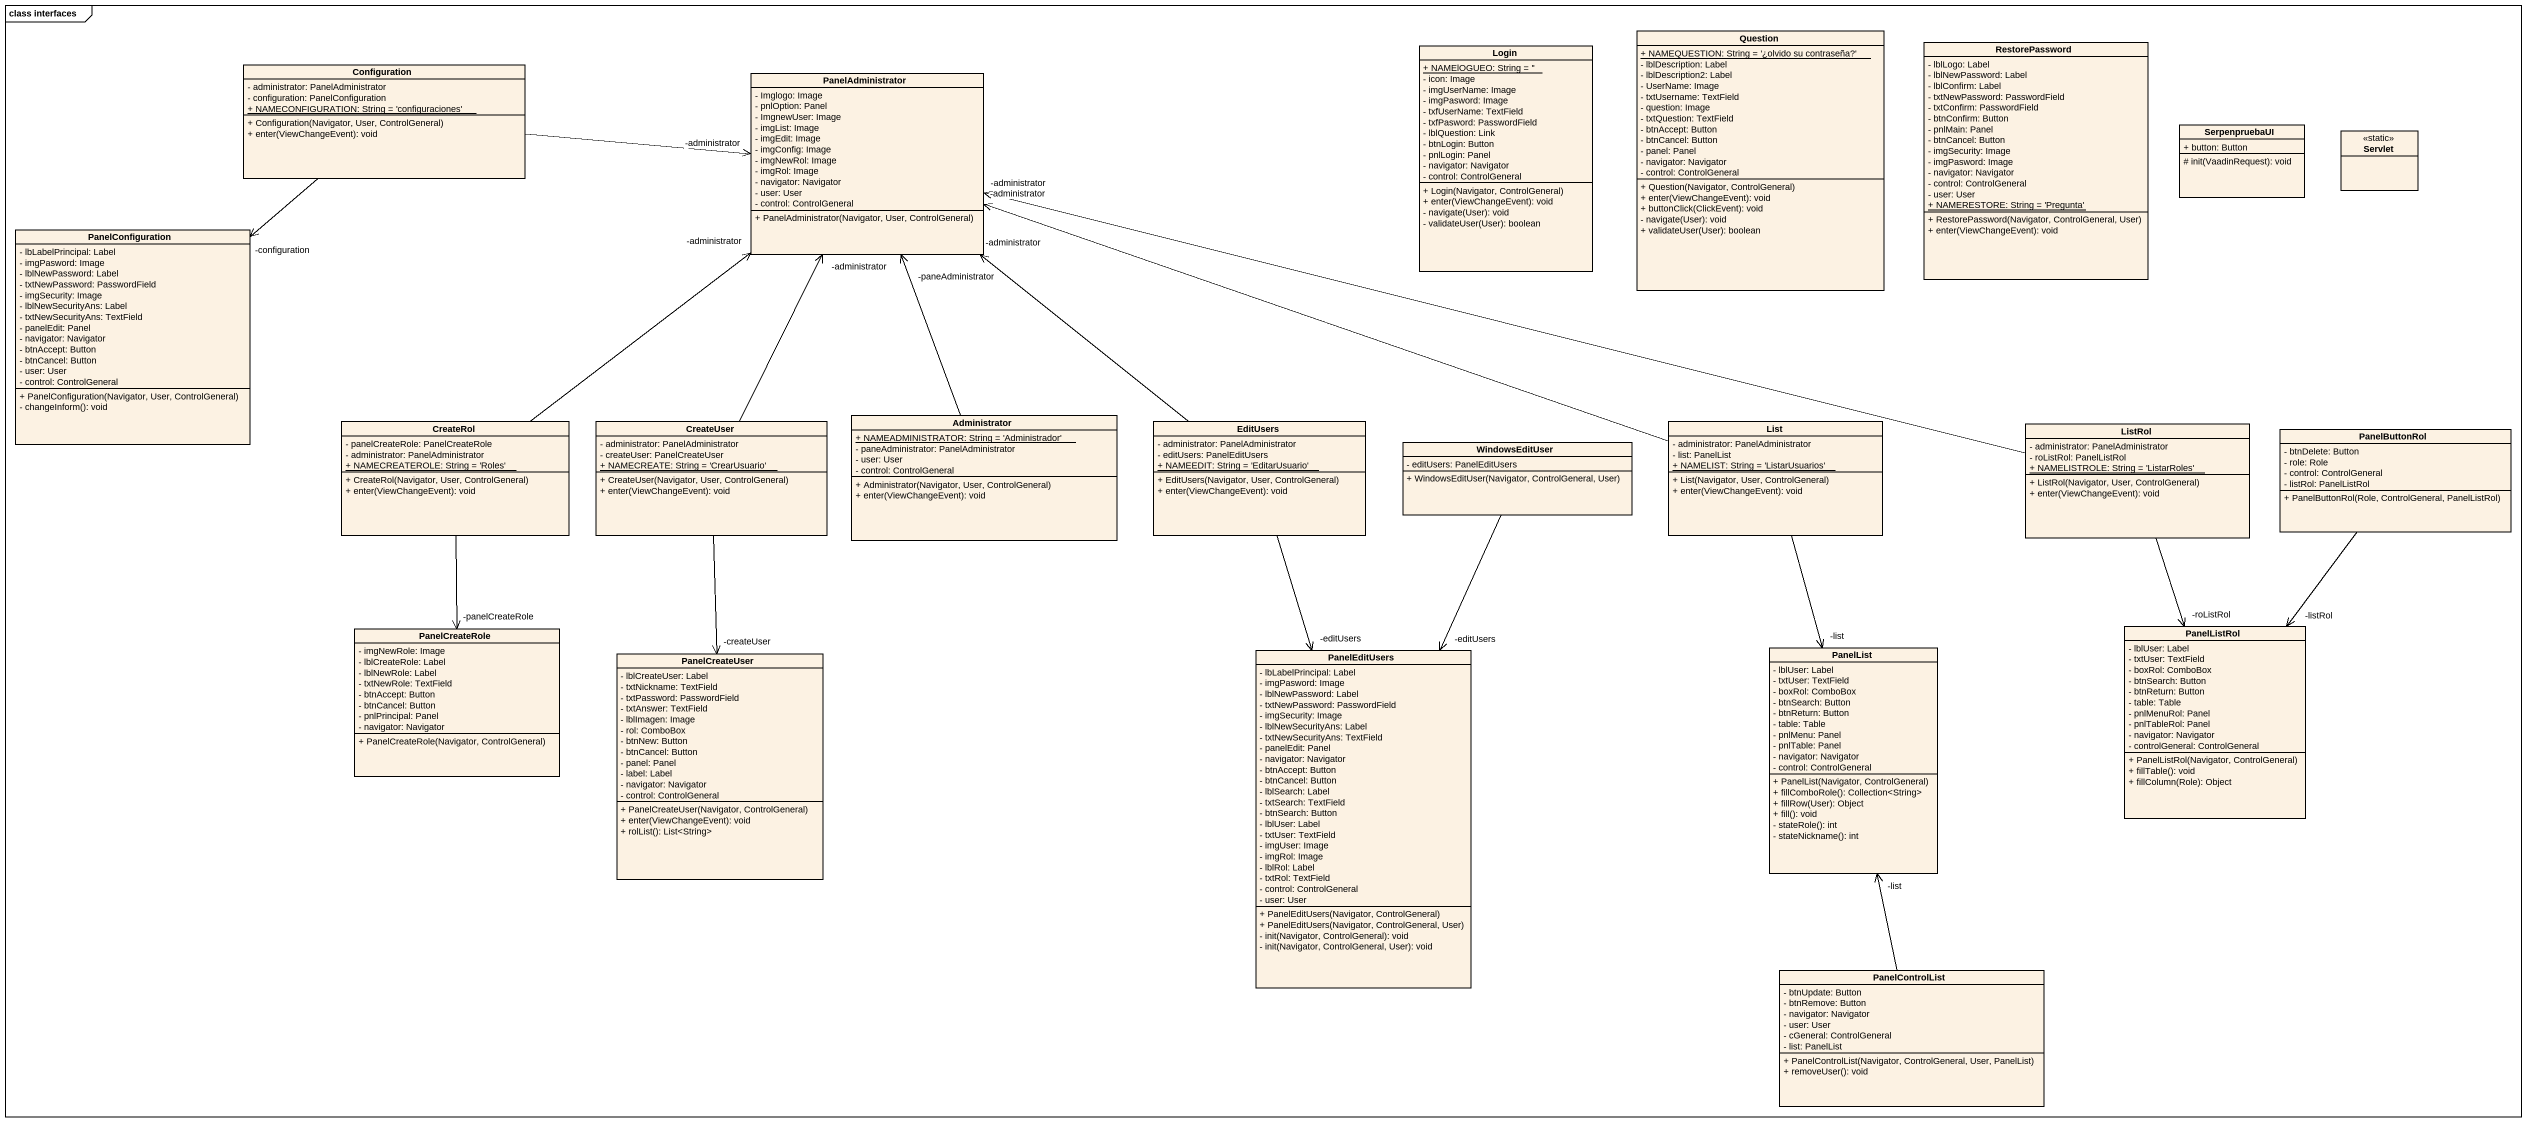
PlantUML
@startuml
mainframe class interfaces
hide circle
hide empty members
skinparam classAttributeIconSize 0
class Login {
  {static} + NAMElOGUEO: String = ''
  - icon: Image
  - imgUserName: Image
  - imgPasword: Image
  - txfUserName: TextField
  - txfPasword: PasswordField
  - lblQuestion: Link
  - btnLogin: Button
  - pnlLogin: Panel
  - navigator: Navigator
  - control: ControlGeneral
  + Login(Navigator, ControlGeneral)
  + enter(ViewChangeEvent): void
  - navigate(User): void
  - validateUser(User): boolean
}
class Question {
  {static} + NAMEQUESTION: String = '¿olvido su contraseña?'
  - lblDescription: Label
  - lblDescription2: Label
  - UserName: Image
  - txtUsername: TextField
  - question: Image
  - txtQuestion: TextField
  - btnAccept: Button
  - btnCancel: Button
  - panel: Panel
  - navigator: Navigator
  - control: ControlGeneral
  + Question(Navigator, ControlGeneral)
  + enter(ViewChangeEvent): void
  + buttonClick(ClickEvent): void
  - navigate(User): void
  + validateUser(User): boolean
}
class RestorePassword {
  - lblLogo: Label
  - lblNewPassword: Label
  - lblConfirm: Label
  - txtNewPassword: PasswordField
  - txtConfirm: PasswordField
  - btnConfirm: Button
  - pnlMain: Panel
  - btnCancel: Button
  - imgSecurity: Image
  - imgPasword: Image
  - navigator: Navigator
  - control: ControlGeneral
  - user: User
  {static} + NAMERESTORE: String = 'Pregunta'
  + RestorePassword(Navigator, ControlGeneral, User)
  + enter(ViewChangeEvent): void
}
class Configuration {
  - administrator: PanelAdministrator
  - configuration: PanelConfiguration
  {static} + NAMECONFIGURATION: String = 'configuraciones'
  + Configuration(Navigator, User, ControlGeneral)
  + enter(ViewChangeEvent): void
}
class PanelAdministrator {
  - Imglogo: Image
  - pnlOption: Panel
  - ImgnewUser: Image
  - imgList: Image
  - imgEdit: Image
  - imgConfig: Image
  - imgNewRol: Image
  - imgRol: Image
  - navigator: Navigator
  - user: User
  - control: ControlGeneral
  + PanelAdministrator(Navigator, User, ControlGeneral)
}
class SerpenpruebaUI {
  + button: Button
  # init(VaadinRequest): void
}
class Servlet <<static>>
class PanelConfiguration {
  - lbLabelPrincipal: Label
  - imgPasword: Image
  - lblNewPassword: Label
  - txtNewPassword: PasswordField
  - imgSecurity: Image
  - lblNewSecurityAns: Label
  - txtNewSecurityAns: TextField
  - panelEdit: Panel
  - navigator: Navigator
  - btnAccept: Button
  - btnCancel: Button
  - user: User
  - control: ControlGeneral
  + PanelConfiguration(Navigator, User, ControlGeneral)
  - changeInform(): void
}
class CreateRol {
  - panelCreateRole: PanelCreateRole
  - administrator: PanelAdministrator
  {static} + NAMECREATEROLE: String = 'Roles'
  + CreateRol(Navigator, User, ControlGeneral)
  + enter(ViewChangeEvent): void
}
class CreateUser {
  - administrator: PanelAdministrator
  - createUser: PanelCreateUser
  {static} + NAMECREATE: String = 'CrearUsuario'
  + CreateUser(Navigator, User, ControlGeneral)
  + enter(ViewChangeEvent): void
}
class Administrator {
  {static} + NAMEADMINISTRATOR: String = 'Administrador'
  - paneAdministrator: PanelAdministrator
  - user: User
  - control: ControlGeneral
  + Administrator(Navigator, User, ControlGeneral)
  + enter(ViewChangeEvent): void
}
class EditUsers {
  - administrator: PanelAdministrator
  - editUsers: PanelEditUsers
  {static} + NAMEEDIT: String = 'EditarUsuario'
  + EditUsers(Navigator, User, ControlGeneral)
  + enter(ViewChangeEvent): void
}
class List {
  - administrator: PanelAdministrator
  - list: PanelList
  {static} + NAMELIST: String = 'ListarUsuarios'
  + List(Navigator, User, ControlGeneral)
  + enter(ViewChangeEvent): void
}
class ListRol {
  - administrator: PanelAdministrator
  - roListRol: PanelListRol
  {static} + NAMELISTROLE: String = 'ListarRoles'
  + ListRol(Navigator, User, ControlGeneral)
  + enter(ViewChangeEvent): void
}
class PanelButtonRol {
  - btnDelete: Button
  - role: Role
  - control: ControlGeneral
  - listRol: PanelListRol
  + PanelButtonRol(Role, ControlGeneral, PanelListRol)
}
class WindowsEditUser {
  - editUsers: PanelEditUsers
  + WindowsEditUser(Navigator, ControlGeneral, User)
}
class PanelCreateRole {
  - imgNewRole: Image
  - lblCreateRole: Label
  - lblNewRole: Label
  - txtNewRole: TextField
  - btnAccept: Button
  - btnCancel: Button
  - pnlPrincipal: Panel
  - navigator: Navigator
  + PanelCreateRole(Navigator, ControlGeneral)
}
class PanelListRol {
  - lblUser: Label
  - txtUser: TextField
  - boxRol: ComboBox
  - btnSearch: Button
  - btnReturn: Button
  - table: Table
  - pnlMenuRol: Panel
  - pnlTableRol: Panel
  - navigator: Navigator
  - controlGeneral: ControlGeneral
  + PanelListRol(Navigator, ControlGeneral)
  + fillTable(): void
  + fillColumn(Role): Object
}
class PanelCreateUser {
  - lblCreateUser: Label
  - txtNickname: TextField
  - txtPassword: PasswordField
  - txtAnswer: TextField
  - lblImagen: Image
  - rol: ComboBox
  - btnNew: Button
  - btnCancel: Button
  - panel: Panel
  - label: Label
  - navigator: Navigator
  - control: ControlGeneral
  + PanelCreateUser(Navigator, ControlGeneral)
  + enter(ViewChangeEvent): void
  + rolList(): List<String>
}
class PanelEditUsers {
  - lbLabelPrincipal: Label
  - imgPasword: Image
  - lblNewPassword: Label
  - txtNewPassword: PasswordField
  - imgSecurity: Image
  - lblNewSecurityAns: Label
  - txtNewSecurityAns: TextField
  - panelEdit: Panel
  - navigator: Navigator
  - btnAccept: Button
  - btnCancel: Button
  - lblSearch: Label
  - txtSearch: TextField
  - btnSearch: Button
  - lblUser: Label
  - txtUser: TextField
  - imgUser: Image
  - imgRol: Image
  - lblRol: Label
  - txtRol: TextField
  - control: ControlGeneral
  - user: User
  + PanelEditUsers(Navigator, ControlGeneral)
  + PanelEditUsers(Navigator, ControlGeneral, User)
  - init(Navigator, ControlGeneral): void
  - init(Navigator, ControlGeneral, User): void
}
class PanelList {
  - lblUser: Label
  - txtUser: TextField
  - boxRol: ComboBox
  - btnSearch: Button
  - btnReturn: Button
  - table: Table
  - pnlMenu: Panel
  - pnlTable: Panel
  - navigator: Navigator
  - control: ControlGeneral
  + PanelList(Navigator, ControlGeneral)
  + fillComboRole(): Collection<String>
  + fillRow(User): Object
  + fill(): void
  - stateRole(): int
  - stateNickname(): int
}
class PanelControlList {
  - btnUpdate: Button
  - btnRemove: Button
  - navigator: Navigator
  - user: User
  - cGeneral: ControlGeneral
  - list: PanelList
  + PanelControlList(Navigator, ControlGeneral, User, PanelList)
  + removeUser(): void
}
Configuration -right-> "-administrator" PanelAdministrator
Configuration --> "-configuration" PanelConfiguration
CreateRol -up-> "-administrator" PanelAdministrator
CreateRol --> "-panelCreateRole" PanelCreateRole
CreateUser -up-> "-administrator" PanelAdministrator
CreateUser --> "-createUser" PanelCreateUser
Administrator -up-> "-paneAdministrator" PanelAdministrator
EditUsers -up-> "-administrator" PanelAdministrator
EditUsers --> "-editUsers" PanelEditUsers
List -left-> "-administrator" PanelAdministrator
List --> "-list" PanelList
ListRol -left-> "-administrator" PanelAdministrator
ListRol --> "-roListRol" PanelListRol
PanelButtonRol --> "-listRol" PanelListRol
WindowsEditUser --> "-editUsers" PanelEditUsers
PanelControlList -up-> "-list" PanelList
@enduml
